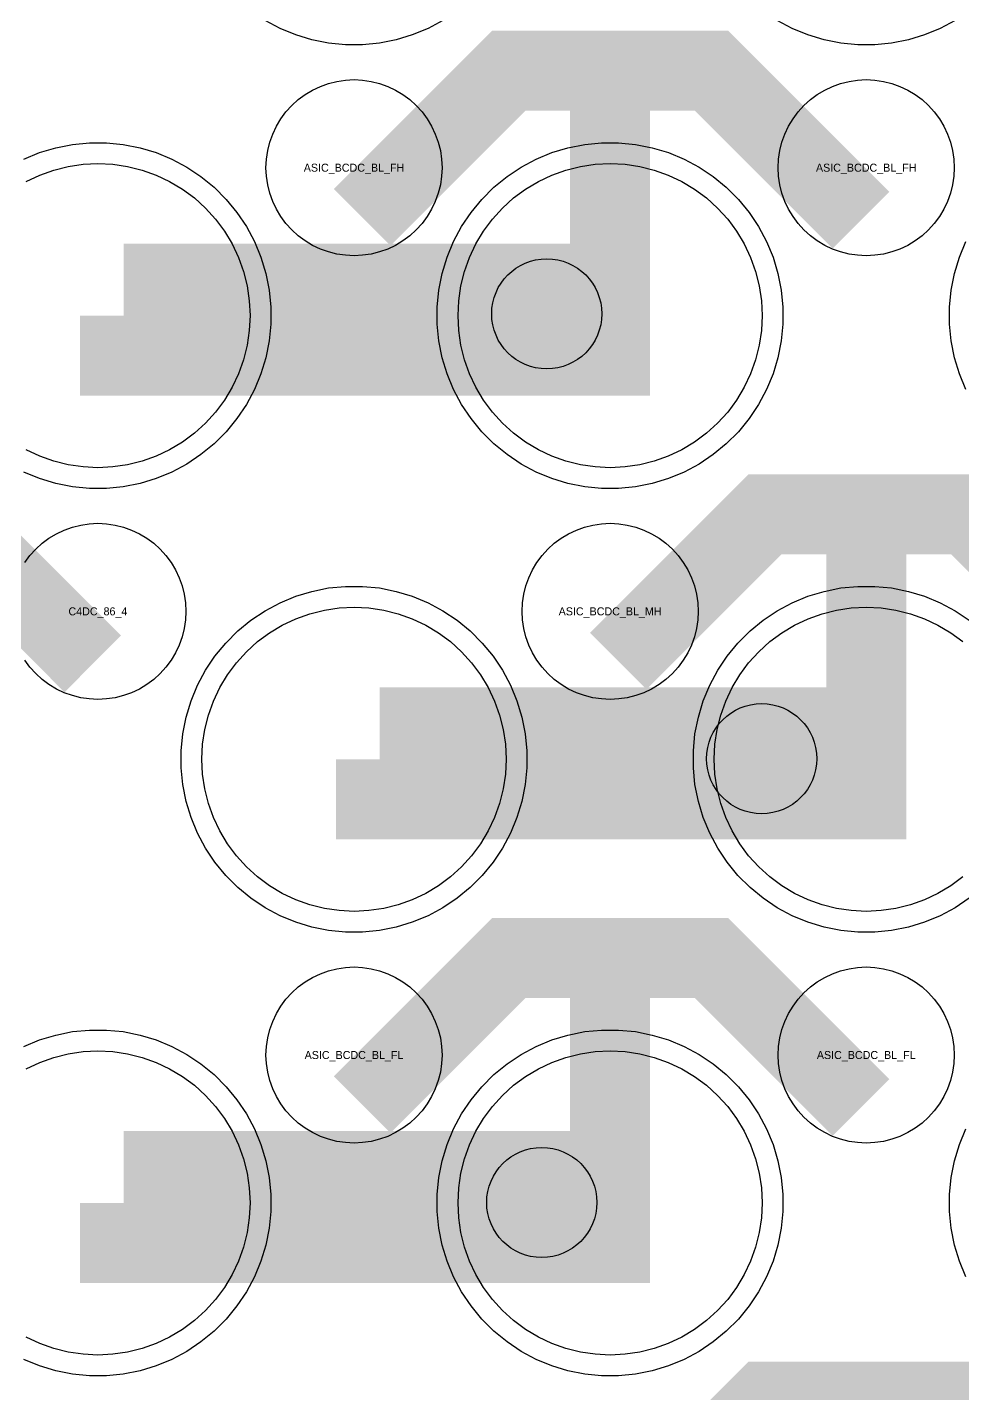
# Model space of a CAD drawing. Extents: x -11880 to 11880, y -14992 to 14992.
# Drawn here: x -10502.1 to -10209.9, y -3121.2 to -2694.5 of the extents above; entities that cross this region are included whole.
import ezdxf
from ezdxf.enums import TextEntityAlignment as Align

# ---------------------------------------------------------------- set-up
doc = ezdxf.new("R2010")
doc.units = 0
doc.header["$MEASUREMENT"] = 0
for name, color, linetype in [('GDS_775_DT_237', 138, 'CONTINUOUS'), ('RDL1_FS', 34, 'CONTINUOUS'), ('RDL_BS', 160, 'CONTINUOUS')]:
    doc.layers.add(name, color=color, linetype=linetype)

msp = doc.modelspace()

# ---------------------------------------------------------------- linework, layer by layer
at = {"layer": 'RDL1_FS'}
for points in [[(-10502.395, -2742.59), (-10498.181, -2740.598), (-10493.791, -2739.026), (-10489.268, -2737.894), (-10484.657, -2737.21), (-10480, -2736.981), (-10475.343, -2737.21), (-10470.732, -2737.894), (-10466.209, -2739.026), (-10461.819, -2740.598), (-10457.605, -2742.59), (-10453.605, -2744.988), (-10449.86, -2747.766), (-10446.406, -2750.896), (-10443.276, -2754.35), (-10440.498, -2758.095), (-10438.1, -2762.095), (-10436.108, -2766.309), (-10434.536, -2770.699), (-10433.404, -2775.222), (-10432.72, -2779.833), (-10432.491, -2784.49), (-10432.72, -2789.147), (-10433.404, -2793.758), (-10434.536, -2798.281), (-10436.108, -2802.671), (-10438.1, -2806.885), (-10440.498, -2810.885), (-10443.276, -2814.63), (-10446.406, -2818.084), (-10449.86, -2821.214), (-10453.605, -2823.992), (-10457.605, -2826.39), (-10461.819, -2828.382), (-10466.209, -2829.954), (-10470.732, -2831.086), (-10475.343, -2831.77), (-10480, -2831.999), (-10484.657, -2831.77), (-10489.268, -2831.086), (-10493.791, -2829.954), (-10498.181, -2828.382), (-10502.395, -2826.39)], [(-10209.86, -2959.779), (-10213.605, -2962.557), (-10217.605, -2964.955), (-10221.819, -2966.947), (-10226.209, -2968.519), (-10230.732, -2969.651), (-10235.343, -2970.335), (-10240, -2970.564), (-10244.657, -2970.335), (-10249.268, -2969.651), (-10253.791, -2968.519), (-10258.181, -2966.947), (-10262.395, -2964.955), (-10266.395, -2962.557), (-10270.14, -2959.779), (-10273.594, -2956.649), (-10276.724, -2953.195), (-10279.502, -2949.45), (-10281.9, -2945.45), (-10283.892, -2941.236), (-10285.464, -2936.846), (-10286.596, -2932.323), (-10287.28, -2927.712), (-10287.509, -2923.055), (-10287.28, -2918.398), (-10286.596, -2913.787), (-10285.464, -2909.264), (-10283.892, -2904.874), (-10281.9, -2900.66), (-10279.502, -2896.66), (-10276.724, -2892.915), (-10273.594, -2889.461), (-10270.14, -2886.331), (-10266.395, -2883.553), (-10262.395, -2881.155), (-10258.181, -2879.163), (-10253.791, -2877.591), (-10249.268, -2876.459), (-10244.657, -2875.775), (-10240, -2875.546), (-10235.343, -2875.775), (-10230.732, -2876.459), (-10226.209, -2877.591), (-10221.819, -2879.163), (-10217.605, -2881.155), (-10213.605, -2883.553), (-10209.86, -2886.331)], [(-10502.395, -3019.72), (-10498.181, -3017.728), (-10493.791, -3016.156), (-10489.268, -3015.024), (-10484.657, -3014.34), (-10480, -3014.111), (-10475.343, -3014.34), (-10470.732, -3015.024), (-10466.209, -3016.156), (-10461.819, -3017.728), (-10457.605, -3019.72), (-10453.605, -3022.118), (-10449.86, -3024.896), (-10446.406, -3028.026), (-10443.276, -3031.48), (-10440.498, -3035.225), (-10438.1, -3039.225), (-10436.108, -3043.439), (-10434.536, -3047.829), (-10433.404, -3052.352), (-10432.72, -3056.963), (-10432.491, -3061.62), (-10432.72, -3066.277), (-10433.404, -3070.888), (-10434.536, -3075.411), (-10436.108, -3079.801), (-10438.1, -3084.015), (-10440.498, -3088.015), (-10443.276, -3091.76), (-10446.406, -3095.214), (-10449.86, -3098.344), (-10453.605, -3101.122), (-10457.605, -3103.52), (-10461.819, -3105.512), (-10466.209, -3107.084), (-10470.732, -3108.216), (-10475.343, -3108.9), (-10480, -3109.129), (-10484.657, -3108.9), (-10489.268, -3108.216), (-10493.791, -3107.084), (-10498.181, -3105.512), (-10502.395, -3103.52)]]:
    msp.add_lwpolyline(points, dxfattribs=at)
for points in [[(-10320, -2831.999), (-10324.657, -2831.77), (-10329.268, -2831.086), (-10333.791, -2829.954), (-10338.181, -2828.382), (-10342.395, -2826.39), (-10346.395, -2823.992), (-10350.14, -2821.214), (-10353.594, -2818.084), (-10356.724, -2814.63), (-10359.502, -2810.885), (-10361.9, -2806.885), (-10363.892, -2802.671), (-10365.464, -2798.281), (-10366.596, -2793.758), (-10367.28, -2789.147), (-10367.509, -2784.49), (-10367.28, -2779.833), (-10366.596, -2775.222), (-10365.464, -2770.699), (-10363.892, -2766.309), (-10361.9, -2762.095), (-10359.502, -2758.095), (-10356.724, -2754.35), (-10353.594, -2750.896), (-10350.14, -2747.766), (-10346.395, -2744.988), (-10342.395, -2742.59), (-10338.181, -2740.598), (-10333.791, -2739.026), (-10329.268, -2737.894), (-10324.657, -2737.21), (-10320, -2736.981), (-10315.343, -2737.21), (-10310.732, -2737.894), (-10306.209, -2739.026), (-10301.819, -2740.598), (-10297.605, -2742.59), (-10293.605, -2744.988), (-10289.86, -2747.766), (-10286.406, -2750.896), (-10283.276, -2754.35), (-10280.498, -2758.095), (-10278.1, -2762.095), (-10276.108, -2766.309), (-10274.536, -2770.699), (-10273.404, -2775.222), (-10272.72, -2779.833), (-10272.491, -2784.49), (-10272.72, -2789.147), (-10273.404, -2793.758), (-10274.536, -2798.281), (-10276.108, -2802.671), (-10278.1, -2806.885), (-10280.498, -2810.885), (-10283.276, -2814.63), (-10286.406, -2818.084), (-10289.86, -2821.214), (-10293.605, -2823.992), (-10297.605, -2826.39), (-10301.819, -2828.382), (-10306.209, -2829.954), (-10310.732, -2831.086), (-10315.343, -2831.77)], [(-10400, -2970.564), (-10404.657, -2970.335), (-10409.268, -2969.651), (-10413.791, -2968.519), (-10418.181, -2966.947), (-10422.395, -2964.955), (-10426.395, -2962.557), (-10430.14, -2959.779), (-10433.594, -2956.649), (-10436.724, -2953.195), (-10439.502, -2949.45), (-10441.9, -2945.45), (-10443.892, -2941.236), (-10445.464, -2936.846), (-10446.596, -2932.323), (-10447.28, -2927.712), (-10447.509, -2923.055), (-10447.28, -2918.398), (-10446.596, -2913.787), (-10445.464, -2909.264), (-10443.892, -2904.874), (-10441.9, -2900.66), (-10439.502, -2896.66), (-10436.724, -2892.915), (-10433.594, -2889.461), (-10430.14, -2886.331), (-10426.395, -2883.553), (-10422.395, -2881.155), (-10418.181, -2879.163), (-10413.791, -2877.591), (-10409.268, -2876.459), (-10404.657, -2875.775), (-10400, -2875.546), (-10395.343, -2875.775), (-10390.732, -2876.459), (-10386.209, -2877.591), (-10381.819, -2879.163), (-10377.605, -2881.155), (-10373.605, -2883.553), (-10369.86, -2886.331), (-10366.406, -2889.461), (-10363.276, -2892.915), (-10360.498, -2896.66), (-10358.1, -2900.66), (-10356.108, -2904.874), (-10354.536, -2909.264), (-10353.404, -2913.787), (-10352.72, -2918.398), (-10352.491, -2923.055), (-10352.72, -2927.712), (-10353.404, -2932.323), (-10354.536, -2936.846), (-10356.108, -2941.236), (-10358.1, -2945.45), (-10360.498, -2949.45), (-10363.276, -2953.195), (-10366.406, -2956.649), (-10369.86, -2959.779), (-10373.605, -2962.557), (-10377.605, -2964.955), (-10381.819, -2966.947), (-10386.209, -2968.519), (-10390.732, -2969.651), (-10395.343, -2970.335)], [(-10320, -3109.129), (-10324.657, -3108.9), (-10329.268, -3108.216), (-10333.791, -3107.084), (-10338.181, -3105.512), (-10342.395, -3103.52), (-10346.395, -3101.122), (-10350.14, -3098.344), (-10353.594, -3095.214), (-10356.724, -3091.76), (-10359.502, -3088.015), (-10361.9, -3084.015), (-10363.892, -3079.801), (-10365.464, -3075.411), (-10366.596, -3070.888), (-10367.28, -3066.277), (-10367.509, -3061.62), (-10367.28, -3056.963), (-10366.596, -3052.352), (-10365.464, -3047.829), (-10363.892, -3043.439), (-10361.9, -3039.225), (-10359.502, -3035.225), (-10356.724, -3031.48), (-10353.594, -3028.026), (-10350.14, -3024.896), (-10346.395, -3022.118), (-10342.395, -3019.72), (-10338.181, -3017.728), (-10333.791, -3016.156), (-10329.268, -3015.024), (-10324.657, -3014.34), (-10320, -3014.111), (-10315.343, -3014.34), (-10310.732, -3015.024), (-10306.209, -3016.156), (-10301.819, -3017.728), (-10297.605, -3019.72), (-10293.605, -3022.118), (-10289.86, -3024.896), (-10286.406, -3028.026), (-10283.276, -3031.48), (-10280.498, -3035.225), (-10278.1, -3039.225), (-10276.108, -3043.439), (-10274.536, -3047.829), (-10273.404, -3052.352), (-10272.72, -3056.963), (-10272.491, -3061.62), (-10272.72, -3066.277), (-10273.404, -3070.888), (-10274.536, -3075.411), (-10276.108, -3079.801), (-10278.1, -3084.015), (-10280.498, -3088.015), (-10283.276, -3091.76), (-10286.406, -3095.214), (-10289.86, -3098.344), (-10293.605, -3101.122), (-10297.605, -3103.52), (-10301.819, -3105.512), (-10306.209, -3107.084), (-10310.732, -3108.216), (-10315.343, -3108.9)]]:
    msp.add_lwpolyline(points, close=True, dxfattribs=at)
for points in [[(-10471.998, -2784.49, 45, 45, 0), (-10399.998, -2784.49, 45, 45, 0)], [(-10399.998, -2784.49, 45, 45, 0), (-10327.998, -2784.49, 45, 45, 0)], [(-10391.998, -2923.055, 45, 45, 0), (-10319.998, -2923.055, 45, 45, 0)], [(-10319.998, -2923.055, 45, 45, 0), (-10247.998, -2923.055, 45, 45, 0)], [(-10471.998, -3061.62, 45, 45, 0), (-10399.998, -3061.62, 45, 45, 0)], [(-10399.998, -3061.62, 45, 45, 0), (-10327.998, -3061.62, 45, 45, 0)]]:
    msp.add_lwpolyline(points, format="xyseb", dxfattribs=at)
for centre in [(-10339.796, -2783.949), (-10272.649, -2922.882), (-10341.355, -3061.489)]:
    msp.add_circle(centre, 17.2, dxfattribs=at)
at = {"layer": 'RDL_BS'}
for points in [[(-10320, -2809.49, 25, 25, 0), (-10320, -2695.489, 25, 25, 0)], [(-10397.438, -2753.804, 25, 25, 0), (-10351.623, -2707.989, 25, 25, 0), (-10318.07, -2707.989, 25, 25, 0)], [(-10241.599, -2754.703, 25, 25, 0), (-10288.313, -2707.989, 25, 25, 0), (-10318.071, -2707.989, 25, 25, 0)], [(-10485.603, -2796.99, 25, 25, 0), (-10307.5, -2796.99, 25, 25, 0)], [(-10240, -2948.055, 25, 25, 0), (-10240, -2834.054, 25, 25, 0)], [(-10481.599, -2893.268, 25, 25, 0), (-10528.313, -2846.554, 25, 25, 0), (-10558.071, -2846.554, 25, 25, 0)], [(-10317.438, -2892.369, 25, 25, 0), (-10271.623, -2846.554, 25, 25, 0), (-10238.07, -2846.554, 25, 25, 0)], [(-10161.599, -2893.268, 25, 25, 0), (-10208.313, -2846.554, 25, 25, 0), (-10238.071, -2846.554, 25, 25, 0)], [(-10405.603, -2935.555, 25, 25, 0), (-10227.5, -2935.555, 25, 25, 0)], [(-10320, -3086.62, 25, 25, 0), (-10320, -2972.619, 25, 25, 0)], [(-10397.438, -3030.934, 25, 25, 0), (-10351.623, -2985.119, 25, 25, 0), (-10318.07, -2985.119, 25, 25, 0)], [(-10241.599, -3031.833, 25, 25, 0), (-10288.313, -2985.119, 25, 25, 0), (-10318.071, -2985.119, 25, 25, 0)], [(-10485.603, -3074.12, 25, 25, 0), (-10307.5, -3074.12, 25, 25, 0)], [(-10317.438, -3169.499, 25, 25, 0), (-10271.623, -3123.684, 25, 25, 0), (-10238.07, -3123.684, 25, 25, 0)], [(-10161.599, -3170.398, 25, 25, 0), (-10208.313, -3123.684, 25, 25, 0), (-10238.071, -3123.684, 25, 25, 0)]]:
    msp.add_lwpolyline(points, format="xyseb", dxfattribs=at)
for points in [[(-10372.223, -2692.308), (-10376.885, -2694.8), (-10381.795, -2696.831), (-10386.835, -2698.362), (-10392.062, -2699.408), (-10397.356, -2699.925), (-10402.644, -2699.925), (-10407.938, -2699.408), (-10413.165, -2698.362), (-10418.205, -2696.831), (-10423.115, -2694.8), (-10427.777, -2692.308)], [(-10212.223, -2692.308), (-10216.885, -2694.8), (-10221.795, -2696.831), (-10226.835, -2698.362), (-10232.062, -2699.408), (-10237.356, -2699.925), (-10242.644, -2699.925), (-10247.938, -2699.408), (-10253.165, -2698.362), (-10258.205, -2696.831), (-10263.115, -2694.8), (-10267.777, -2692.308)], [(-10503.115, -2735.615), (-10498.205, -2733.584), (-10493.165, -2732.053), (-10487.938, -2731.007), (-10482.644, -2730.49), (-10477.356, -2730.49), (-10472.062, -2731.007), (-10466.835, -2732.053), (-10461.795, -2733.584), (-10456.885, -2735.615), (-10452.223, -2738.107), (-10447.809, -2741.054), (-10443.708, -2744.416), (-10439.926, -2748.198), (-10436.564, -2752.299), (-10433.617, -2756.713), (-10431.125, -2761.375), (-10429.094, -2766.285), (-10427.563, -2771.325), (-10426.517, -2776.552), (-10426, -2781.846), (-10426, -2787.134), (-10426.517, -2792.428), (-10427.563, -2797.655), (-10429.094, -2802.695), (-10431.125, -2807.605), (-10433.617, -2812.267), (-10436.564, -2816.681), (-10439.926, -2820.782), (-10443.708, -2824.564), (-10447.809, -2827.926), (-10452.223, -2830.873), (-10456.885, -2833.365), (-10461.795, -2835.396), (-10466.835, -2836.927), (-10472.062, -2837.973), (-10477.356, -2838.49), (-10482.644, -2838.49), (-10487.938, -2837.973), (-10493.165, -2836.927), (-10498.205, -2835.396), (-10503.115, -2833.365)], [(-10208.875, -2807.605), (-10210.906, -2802.695), (-10212.437, -2797.655), (-10213.483, -2792.428), (-10214, -2787.134), (-10214, -2781.846), (-10213.483, -2776.552), (-10212.437, -2771.325), (-10210.906, -2766.285), (-10208.875, -2761.375)], [(-10502.857, -2861.587), (-10501.254, -2859.424), (-10499.442, -2857.425), (-10497.443, -2855.613), (-10495.28, -2854.01), (-10492.956, -2852.617), (-10490.519, -2851.465), (-10487.984, -2850.558), (-10485.365, -2849.901), (-10482.693, -2849.505), (-10480, -2849.373), (-10477.307, -2849.505), (-10474.635, -2849.901), (-10472.016, -2850.558), (-10469.481, -2851.465), (-10467.044, -2852.617), (-10464.72, -2854.01), (-10462.557, -2855.613), (-10460.558, -2857.425), (-10458.746, -2859.424), (-10457.143, -2861.587), (-10455.75, -2863.911), (-10454.598, -2866.348), (-10453.691, -2868.883), (-10453.034, -2871.502), (-10452.638, -2874.174), (-10452.506, -2876.867), (-10452.638, -2879.56), (-10453.034, -2882.232), (-10453.691, -2884.851), (-10454.598, -2887.386), (-10455.75, -2889.823), (-10457.143, -2892.147), (-10458.746, -2894.31), (-10460.558, -2896.309), (-10462.557, -2898.121), (-10464.72, -2899.724), (-10467.044, -2901.117), (-10469.481, -2902.269), (-10472.016, -2903.176), (-10474.635, -2903.833), (-10477.307, -2904.229), (-10480, -2904.361), (-10482.693, -2904.229), (-10485.365, -2903.833), (-10487.984, -2903.176), (-10490.519, -2902.269), (-10492.956, -2901.117), (-10495.28, -2899.724), (-10497.443, -2898.121), (-10499.442, -2896.309), (-10501.254, -2894.31), (-10502.857, -2892.147)], [(-10207.809, -2966.491), (-10212.223, -2969.438), (-10216.885, -2971.93), (-10221.795, -2973.961), (-10226.835, -2975.492), (-10232.062, -2976.538), (-10237.356, -2977.055), (-10242.644, -2977.055), (-10247.938, -2976.538), (-10253.165, -2975.492), (-10258.205, -2973.961), (-10263.115, -2971.93), (-10267.777, -2969.438), (-10272.191, -2966.491), (-10276.292, -2963.129), (-10280.074, -2959.347), (-10283.436, -2955.246), (-10286.383, -2950.832), (-10288.875, -2946.17), (-10290.906, -2941.26), (-10292.437, -2936.22), (-10293.483, -2930.993), (-10294, -2925.699), (-10294, -2920.411), (-10293.483, -2915.117), (-10292.437, -2909.89), (-10290.906, -2904.85), (-10288.875, -2899.94), (-10286.383, -2895.278), (-10283.436, -2890.864), (-10280.074, -2886.763), (-10276.292, -2882.981), (-10272.191, -2879.619), (-10267.777, -2876.672), (-10263.115, -2874.18), (-10258.205, -2872.149), (-10253.165, -2870.618), (-10247.938, -2869.572), (-10242.644, -2869.055), (-10237.356, -2869.055), (-10232.062, -2869.572), (-10226.835, -2870.618), (-10221.795, -2872.149), (-10216.885, -2874.18), (-10212.223, -2876.672), (-10207.809, -2879.619)], [(-10503.115, -3012.745), (-10498.205, -3010.714), (-10493.165, -3009.183), (-10487.938, -3008.137), (-10482.644, -3007.62), (-10477.356, -3007.62), (-10472.062, -3008.137), (-10466.835, -3009.183), (-10461.795, -3010.714), (-10456.885, -3012.745), (-10452.223, -3015.237), (-10447.809, -3018.184), (-10443.708, -3021.546), (-10439.926, -3025.328), (-10436.564, -3029.429), (-10433.617, -3033.843), (-10431.125, -3038.505), (-10429.094, -3043.415), (-10427.563, -3048.455), (-10426.517, -3053.682), (-10426, -3058.976), (-10426, -3064.264), (-10426.517, -3069.558), (-10427.563, -3074.785), (-10429.094, -3079.825), (-10431.125, -3084.735), (-10433.617, -3089.397), (-10436.564, -3093.811), (-10439.926, -3097.912), (-10443.708, -3101.694), (-10447.809, -3105.056), (-10452.223, -3108.003), (-10456.885, -3110.495), (-10461.795, -3112.526), (-10466.835, -3114.057), (-10472.062, -3115.103), (-10477.356, -3115.62), (-10482.644, -3115.62), (-10487.938, -3115.103), (-10493.165, -3114.057), (-10498.205, -3112.526), (-10503.115, -3110.495)], [(-10208.875, -3084.735), (-10210.906, -3079.825), (-10212.437, -3074.785), (-10213.483, -3069.558), (-10214, -3064.264), (-10214, -3058.976), (-10213.483, -3053.682), (-10212.437, -3048.455), (-10210.906, -3043.415), (-10208.875, -3038.505)]]:
    msp.add_lwpolyline(points, dxfattribs=at)
for points in [[(-10400, -2765.796), (-10402.693, -2765.664), (-10405.365, -2765.268), (-10407.984, -2764.611), (-10410.519, -2763.704), (-10412.956, -2762.552), (-10415.28, -2761.159), (-10417.443, -2759.556), (-10419.442, -2757.744), (-10421.254, -2755.745), (-10422.857, -2753.582), (-10424.25, -2751.258), (-10425.402, -2748.821), (-10426.309, -2746.286), (-10426.966, -2743.667), (-10427.362, -2740.995), (-10427.494, -2738.302), (-10427.362, -2735.609), (-10426.966, -2732.937), (-10426.309, -2730.318), (-10425.402, -2727.783), (-10424.25, -2725.346), (-10422.857, -2723.022), (-10421.254, -2720.859), (-10419.442, -2718.86), (-10417.443, -2717.048), (-10415.28, -2715.445), (-10412.956, -2714.052), (-10410.519, -2712.9), (-10407.984, -2711.993), (-10405.365, -2711.336), (-10402.693, -2710.94), (-10400, -2710.808), (-10397.307, -2710.94), (-10394.635, -2711.336), (-10392.016, -2711.993), (-10389.481, -2712.9), (-10387.044, -2714.052), (-10384.72, -2715.445), (-10382.557, -2717.048), (-10380.558, -2718.86), (-10378.746, -2720.859), (-10377.143, -2723.022), (-10375.75, -2725.346), (-10374.598, -2727.783), (-10373.691, -2730.318), (-10373.034, -2732.937), (-10372.638, -2735.609), (-10372.506, -2738.302), (-10372.638, -2740.995), (-10373.034, -2743.667), (-10373.691, -2746.286), (-10374.598, -2748.821), (-10375.75, -2751.258), (-10377.143, -2753.582), (-10378.746, -2755.745), (-10380.558, -2757.744), (-10382.557, -2759.556), (-10384.72, -2761.159), (-10387.044, -2762.552), (-10389.481, -2763.704), (-10392.016, -2764.611), (-10394.635, -2765.268), (-10397.307, -2765.664)], [(-10240, -2765.796), (-10242.693, -2765.664), (-10245.365, -2765.268), (-10247.984, -2764.611), (-10250.519, -2763.704), (-10252.956, -2762.552), (-10255.28, -2761.159), (-10257.443, -2759.556), (-10259.442, -2757.744), (-10261.254, -2755.745), (-10262.857, -2753.582), (-10264.25, -2751.258), (-10265.402, -2748.821), (-10266.309, -2746.286), (-10266.966, -2743.667), (-10267.362, -2740.995), (-10267.494, -2738.302), (-10267.362, -2735.609), (-10266.966, -2732.937), (-10266.309, -2730.318), (-10265.402, -2727.783), (-10264.25, -2725.346), (-10262.857, -2723.022), (-10261.254, -2720.859), (-10259.442, -2718.86), (-10257.443, -2717.048), (-10255.28, -2715.445), (-10252.956, -2714.052), (-10250.519, -2712.9), (-10247.984, -2711.993), (-10245.365, -2711.336), (-10242.693, -2710.94), (-10240, -2710.808), (-10237.307, -2710.94), (-10234.635, -2711.336), (-10232.016, -2711.993), (-10229.481, -2712.9), (-10227.044, -2714.052), (-10224.72, -2715.445), (-10222.557, -2717.048), (-10220.558, -2718.86), (-10218.746, -2720.859), (-10217.143, -2723.022), (-10215.75, -2725.346), (-10214.598, -2727.783), (-10213.691, -2730.318), (-10213.034, -2732.937), (-10212.638, -2735.609), (-10212.506, -2738.302), (-10212.638, -2740.995), (-10213.034, -2743.667), (-10213.691, -2746.286), (-10214.598, -2748.821), (-10215.75, -2751.258), (-10217.143, -2753.582), (-10218.746, -2755.745), (-10220.558, -2757.744), (-10222.557, -2759.556), (-10224.72, -2761.159), (-10227.044, -2762.552), (-10229.481, -2763.704), (-10232.016, -2764.611), (-10234.635, -2765.268), (-10237.307, -2765.664)], [(-10322.644, -2838.49), (-10327.938, -2837.973), (-10333.165, -2836.927), (-10338.205, -2835.396), (-10343.115, -2833.365), (-10347.777, -2830.873), (-10352.191, -2827.926), (-10356.292, -2824.564), (-10360.074, -2820.782), (-10363.436, -2816.681), (-10366.383, -2812.267), (-10368.875, -2807.605), (-10370.906, -2802.695), (-10372.437, -2797.655), (-10373.483, -2792.428), (-10374, -2787.134), (-10374, -2781.846), (-10373.483, -2776.552), (-10372.437, -2771.325), (-10370.906, -2766.285), (-10368.875, -2761.375), (-10366.383, -2756.713), (-10363.436, -2752.299), (-10360.074, -2748.198), (-10356.292, -2744.416), (-10352.191, -2741.054), (-10347.777, -2738.107), (-10343.115, -2735.615), (-10338.205, -2733.584), (-10333.165, -2732.053), (-10327.938, -2731.007), (-10322.644, -2730.49), (-10317.356, -2730.49), (-10312.062, -2731.007), (-10306.835, -2732.053), (-10301.795, -2733.584), (-10296.885, -2735.615), (-10292.223, -2738.107), (-10287.809, -2741.054), (-10283.708, -2744.416), (-10279.926, -2748.198), (-10276.564, -2752.299), (-10273.617, -2756.713), (-10271.125, -2761.375), (-10269.094, -2766.285), (-10267.563, -2771.325), (-10266.517, -2776.552), (-10266, -2781.846), (-10266, -2787.134), (-10266.517, -2792.428), (-10267.563, -2797.655), (-10269.094, -2802.695), (-10271.125, -2807.605), (-10273.617, -2812.267), (-10276.564, -2816.681), (-10279.926, -2820.782), (-10283.708, -2824.564), (-10287.809, -2827.926), (-10292.223, -2830.873), (-10296.885, -2833.365), (-10301.795, -2835.396), (-10306.835, -2836.927), (-10312.062, -2837.973), (-10317.356, -2838.49)], [(-10320, -2904.361), (-10322.693, -2904.229), (-10325.365, -2903.833), (-10327.984, -2903.176), (-10330.519, -2902.269), (-10332.956, -2901.117), (-10335.28, -2899.724), (-10337.443, -2898.121), (-10339.442, -2896.309), (-10341.254, -2894.31), (-10342.857, -2892.147), (-10344.25, -2889.823), (-10345.402, -2887.386), (-10346.309, -2884.851), (-10346.966, -2882.232), (-10347.362, -2879.56), (-10347.494, -2876.867), (-10347.362, -2874.174), (-10346.966, -2871.502), (-10346.309, -2868.883), (-10345.402, -2866.348), (-10344.25, -2863.911), (-10342.857, -2861.587), (-10341.254, -2859.424), (-10339.442, -2857.425), (-10337.443, -2855.613), (-10335.28, -2854.01), (-10332.956, -2852.617), (-10330.519, -2851.465), (-10327.984, -2850.558), (-10325.365, -2849.901), (-10322.693, -2849.505), (-10320, -2849.373), (-10317.307, -2849.505), (-10314.635, -2849.901), (-10312.016, -2850.558), (-10309.481, -2851.465), (-10307.044, -2852.617), (-10304.72, -2854.01), (-10302.557, -2855.613), (-10300.558, -2857.425), (-10298.746, -2859.424), (-10297.143, -2861.587), (-10295.75, -2863.911), (-10294.598, -2866.348), (-10293.691, -2868.883), (-10293.034, -2871.502), (-10292.638, -2874.174), (-10292.506, -2876.867), (-10292.638, -2879.56), (-10293.034, -2882.232), (-10293.691, -2884.851), (-10294.598, -2887.386), (-10295.75, -2889.823), (-10297.143, -2892.147), (-10298.746, -2894.31), (-10300.558, -2896.309), (-10302.557, -2898.121), (-10304.72, -2899.724), (-10307.044, -2901.117), (-10309.481, -2902.269), (-10312.016, -2903.176), (-10314.635, -2903.833), (-10317.307, -2904.229)], [(-10402.644, -2977.055), (-10407.938, -2976.538), (-10413.165, -2975.492), (-10418.205, -2973.961), (-10423.115, -2971.93), (-10427.777, -2969.438), (-10432.191, -2966.491), (-10436.292, -2963.129), (-10440.074, -2959.347), (-10443.436, -2955.246), (-10446.383, -2950.832), (-10448.875, -2946.17), (-10450.906, -2941.26), (-10452.437, -2936.22), (-10453.483, -2930.993), (-10454, -2925.699), (-10454, -2920.411), (-10453.483, -2915.117), (-10452.437, -2909.89), (-10450.906, -2904.85), (-10448.875, -2899.94), (-10446.383, -2895.278), (-10443.436, -2890.864), (-10440.074, -2886.763), (-10436.292, -2882.981), (-10432.191, -2879.619), (-10427.777, -2876.672), (-10423.115, -2874.18), (-10418.205, -2872.149), (-10413.165, -2870.618), (-10407.938, -2869.572), (-10402.644, -2869.055), (-10397.356, -2869.055), (-10392.062, -2869.572), (-10386.835, -2870.618), (-10381.795, -2872.149), (-10376.885, -2874.18), (-10372.223, -2876.672), (-10367.809, -2879.619), (-10363.708, -2882.981), (-10359.926, -2886.763), (-10356.564, -2890.864), (-10353.617, -2895.278), (-10351.125, -2899.94), (-10349.094, -2904.85), (-10347.563, -2909.89), (-10346.517, -2915.117), (-10346, -2920.411), (-10346, -2925.699), (-10346.517, -2930.993), (-10347.563, -2936.22), (-10349.094, -2941.26), (-10351.125, -2946.17), (-10353.617, -2950.832), (-10356.564, -2955.246), (-10359.926, -2959.347), (-10363.708, -2963.129), (-10367.809, -2966.491), (-10372.223, -2969.438), (-10376.885, -2971.93), (-10381.795, -2973.961), (-10386.835, -2975.492), (-10392.062, -2976.538), (-10397.356, -2977.055)], [(-10400, -3042.926), (-10402.693, -3042.794), (-10405.365, -3042.398), (-10407.984, -3041.741), (-10410.519, -3040.834), (-10412.956, -3039.682), (-10415.28, -3038.289), (-10417.443, -3036.686), (-10419.442, -3034.874), (-10421.254, -3032.875), (-10422.857, -3030.712), (-10424.25, -3028.388), (-10425.402, -3025.951), (-10426.309, -3023.416), (-10426.966, -3020.797), (-10427.362, -3018.125), (-10427.494, -3015.432), (-10427.362, -3012.739), (-10426.966, -3010.067), (-10426.309, -3007.448), (-10425.402, -3004.913), (-10424.25, -3002.476), (-10422.857, -3000.152), (-10421.254, -2997.989), (-10419.442, -2995.99), (-10417.443, -2994.178), (-10415.28, -2992.575), (-10412.956, -2991.182), (-10410.519, -2990.03), (-10407.984, -2989.123), (-10405.365, -2988.466), (-10402.693, -2988.07), (-10400, -2987.938), (-10397.307, -2988.07), (-10394.635, -2988.466), (-10392.016, -2989.123), (-10389.481, -2990.03), (-10387.044, -2991.182), (-10384.72, -2992.575), (-10382.557, -2994.178), (-10380.558, -2995.99), (-10378.746, -2997.989), (-10377.143, -3000.152), (-10375.75, -3002.476), (-10374.598, -3004.913), (-10373.691, -3007.448), (-10373.034, -3010.067), (-10372.638, -3012.739), (-10372.506, -3015.432), (-10372.638, -3018.125), (-10373.034, -3020.797), (-10373.691, -3023.416), (-10374.598, -3025.951), (-10375.75, -3028.388), (-10377.143, -3030.712), (-10378.746, -3032.875), (-10380.558, -3034.874), (-10382.557, -3036.686), (-10384.72, -3038.289), (-10387.044, -3039.682), (-10389.481, -3040.834), (-10392.016, -3041.741), (-10394.635, -3042.398), (-10397.307, -3042.794)], [(-10240, -3042.926), (-10242.693, -3042.794), (-10245.365, -3042.398), (-10247.984, -3041.741), (-10250.519, -3040.834), (-10252.956, -3039.682), (-10255.28, -3038.289), (-10257.443, -3036.686), (-10259.442, -3034.874), (-10261.254, -3032.875), (-10262.857, -3030.712), (-10264.25, -3028.388), (-10265.402, -3025.951), (-10266.309, -3023.416), (-10266.966, -3020.797), (-10267.362, -3018.125), (-10267.494, -3015.432), (-10267.362, -3012.739), (-10266.966, -3010.067), (-10266.309, -3007.448), (-10265.402, -3004.913), (-10264.25, -3002.476), (-10262.857, -3000.152), (-10261.254, -2997.989), (-10259.442, -2995.99), (-10257.443, -2994.178), (-10255.28, -2992.575), (-10252.956, -2991.182), (-10250.519, -2990.03), (-10247.984, -2989.123), (-10245.365, -2988.466), (-10242.693, -2988.07), (-10240, -2987.938), (-10237.307, -2988.07), (-10234.635, -2988.466), (-10232.016, -2989.123), (-10229.481, -2990.03), (-10227.044, -2991.182), (-10224.72, -2992.575), (-10222.557, -2994.178), (-10220.558, -2995.99), (-10218.746, -2997.989), (-10217.143, -3000.152), (-10215.75, -3002.476), (-10214.598, -3004.913), (-10213.691, -3007.448), (-10213.034, -3010.067), (-10212.638, -3012.739), (-10212.506, -3015.432), (-10212.638, -3018.125), (-10213.034, -3020.797), (-10213.691, -3023.416), (-10214.598, -3025.951), (-10215.75, -3028.388), (-10217.143, -3030.712), (-10218.746, -3032.875), (-10220.558, -3034.874), (-10222.557, -3036.686), (-10224.72, -3038.289), (-10227.044, -3039.682), (-10229.481, -3040.834), (-10232.016, -3041.741), (-10234.635, -3042.398), (-10237.307, -3042.794)], [(-10322.644, -3115.62), (-10327.938, -3115.103), (-10333.165, -3114.057), (-10338.205, -3112.526), (-10343.115, -3110.495), (-10347.777, -3108.003), (-10352.191, -3105.056), (-10356.292, -3101.694), (-10360.074, -3097.912), (-10363.436, -3093.811), (-10366.383, -3089.397), (-10368.875, -3084.735), (-10370.906, -3079.825), (-10372.437, -3074.785), (-10373.483, -3069.558), (-10374, -3064.264), (-10374, -3058.976), (-10373.483, -3053.682), (-10372.437, -3048.455), (-10370.906, -3043.415), (-10368.875, -3038.505), (-10366.383, -3033.843), (-10363.436, -3029.429), (-10360.074, -3025.328), (-10356.292, -3021.546), (-10352.191, -3018.184), (-10347.777, -3015.237), (-10343.115, -3012.745), (-10338.205, -3010.714), (-10333.165, -3009.183), (-10327.938, -3008.137), (-10322.644, -3007.62), (-10317.356, -3007.62), (-10312.062, -3008.137), (-10306.835, -3009.183), (-10301.795, -3010.714), (-10296.885, -3012.745), (-10292.223, -3015.237), (-10287.809, -3018.184), (-10283.708, -3021.546), (-10279.926, -3025.328), (-10276.564, -3029.429), (-10273.617, -3033.843), (-10271.125, -3038.505), (-10269.094, -3043.415), (-10267.563, -3048.455), (-10266.517, -3053.682), (-10266, -3058.976), (-10266, -3064.264), (-10266.517, -3069.558), (-10267.563, -3074.785), (-10269.094, -3079.825), (-10271.125, -3084.735), (-10273.617, -3089.397), (-10276.564, -3093.811), (-10279.926, -3097.912), (-10283.708, -3101.694), (-10287.809, -3105.056), (-10292.223, -3108.003), (-10296.885, -3110.495), (-10301.795, -3112.526), (-10306.835, -3114.057), (-10312.062, -3115.103), (-10317.356, -3115.62)]]:
    msp.add_lwpolyline(points, close=True, dxfattribs=at)

# ---------------------------------------------------------------- texts
at = {"layer": 'GDS_775_DT_237'}
for s, p in [('ASIC_BCDC_BL_FH', (-10400, -2738.302)), ('ASIC_BCDC_BL_FH', (-10400, -2738.302)), ('ASIC_BCDC_BL_FH', (-10240, -2738.302)), ('ASIC_BCDC_BL_FH', (-10240, -2738.302)), ('C4DC_86_4', (-10480, -2876.867)), ('C4DC_86_4', (-10480, -2876.867)), ('ASIC_BCDC_BL_MH', (-10320, -2876.867)), ('ASIC_BCDC_BL_MH', (-10320, -2876.867)), ('ASIC_BCDC_BL_FL', (-10400, -3015.432)), ('ASIC_BCDC_BL_FL', (-10400, -3015.432)), ('ASIC_BCDC_BL_FL', (-10240, -3015.432)), ('ASIC_BCDC_BL_FL', (-10240, -3015.432))]:
    msp.add_text(s, height=2.5, dxfattribs=at).set_placement(p, align=Align.MIDDLE_CENTER)

doc.saveas('drawing.dxf')
